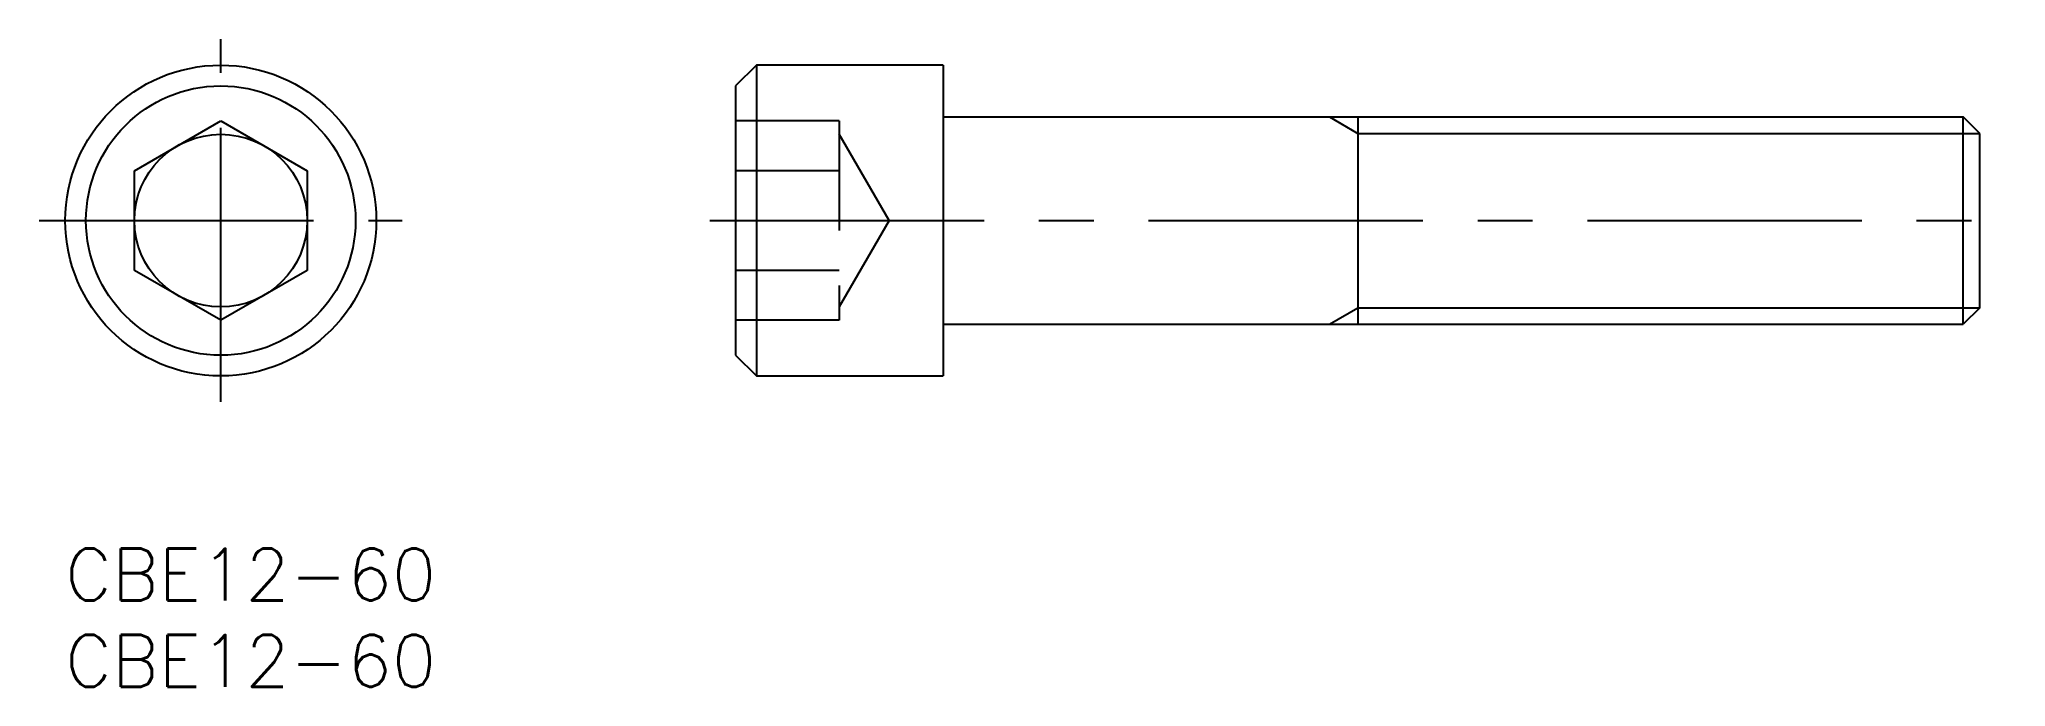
# Model space of a CAD drawing. Extents: x -2 to 112, y -8 to 30.
import ezdxf

# ---------------------------------------------------------------- set-up
doc = ezdxf.new("R2010")
doc.units = 0
doc.header["$LTSCALE"] = 0.5
doc.linetypes.add('CENTER', pattern=[50.8, 31.75, -6.35, 6.35, -6.35])
doc.linetypes.add('DASHED', pattern=[19.05, 12.7, -6.35])
for name, color, linetype in [('MSM_CENTER', 1, 'CENTER'), ('MSM_CONTINUOUS', 7, 'CONTINUOUS'), ('MSM_DASHED', 4, 'DASHED'), ('MSM_NARROW', 5, 'CONTINUOUS'), ('MSM_PART_NUMBER', 7, 'CONTINUOUS')]:
    doc.layers.add(name, color=color, linetype=linetype)
doc.styles.get("Standard").update_dxf_attribs({"font": 'txt.shx', "height": 1, "bigfont": 'bigfont.shx'})

# ---------------------------------------------------------------- blocks, each defined once
blk = doc.blocks.new('*U9')
at = {"layer": 'MSM_PART_NUMBER'}
blk.add_text('CBE12-60', height=3, dxfattribs=at).set_placement((0, -3))
blk = doc.blocks.new('*U10')
at = {"layer": 'MSM_PART_NUMBER'}
blk.add_text('CBE12-60', height=3, dxfattribs=at).set_placement((0, -8))

msp = doc.modelspace()

# ---------------------------------------------------------------- linework, layer by layer
at = {"layer": 'MSM_CENTER'}
for p, q in [((9, 8.5), (9, 29.5)), ((-1.5, 19), (19.5, 19)), ((37.3, 19), (112.3, 19))]:
    msp.add_line(p, q, dxfattribs=at)
at = {"layer": 'MSM_CONTINUOUS'}
for p, q in [((40, 28), (38.8, 26.8)), ((50.8, 28), (40, 28)), ((40, 28), (40, 10)), ((50.8, 28), (50.8, 10)), ((38.8, 26.8), (38.8, 11.2)), ((4, 21.89), (9, 24.77)), ((9, 24.77), (14, 21.89)), ((50.8, 25), (109.85, 25)), ((74.8, 25), (74.8, 13)), ((109.85, 13), (109.85, 25)), ((110.8, 24.05), (109.85, 25)), ((110.8, 13.95), (110.8, 24.05)), ((4, 16.11), (4, 21.89)), ((14, 21.89), (14, 16.11)), ((9, 13.23), (4, 16.11)), ((14, 16.11), (9, 13.23)), ((110.8, 13.95), (109.85, 13)), ((50.8, 13), (109.85, 13)), ((38.8, 11.2), (40, 10)), ((40, 10), (50.8, 10))]:
    msp.add_line(p, q, dxfattribs=at)
for radius in [9, 7.8, 5]:
    msp.add_circle((9, 19), radius, dxfattribs=at)
at = {"layer": 'MSM_DASHED'}
for p, q in [((44.8, 24.77), (38.8, 24.77)), ((44.8, 24.77), (44.8, 13.23)), ((47.69, 19), (44.8, 24)), ((44.8, 21.89), (38.8, 21.89)), ((47.69, 19), (44.8, 14)), ((44.8, 16.11), (38.8, 16.11)), ((44.8, 13.23), (38.8, 13.23))]:
    msp.add_line(p, q, dxfattribs=at)
at = {"layer": 'MSM_NARROW'}
for p, q in [((73.16, 25), (74.8, 24.05)), ((74.8, 24.05), (110.8, 24.05)), ((73.16, 13), (74.8, 13.95)), ((74.8, 13.95), (110.8, 13.95))]:
    msp.add_line(p, q, dxfattribs=at)

# ---------------------------------------------------------------- block references
at = {"layer": 'MSM_CONTINUOUS'}
for name in ['*U9', '*U10']:
    msp.add_blockref(name, (0, 0), dxfattribs=at)

doc.saveas('drawing.dxf')
